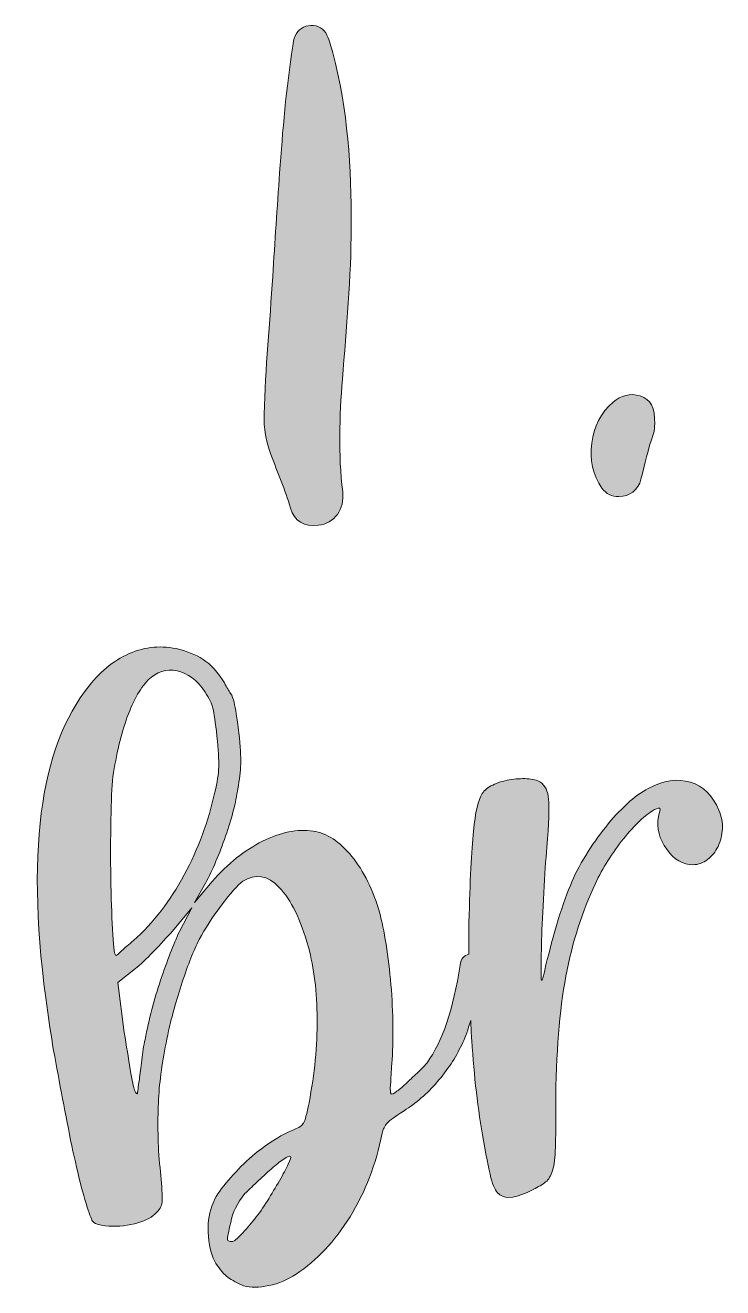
# Model space of a CAD drawing. Header units: inches. Extents: x 137 to 942, y -1027 to -54.
# Drawn here: x 469.9 to 653.4, y -386.3 to -53.9 of the extents above; entities that cross this region are included whole.
import ezdxf

# ---------------------------------------------------------------- set-up
doc = ezdxf.new("R2010")
doc.units = ezdxf.units.IN
doc.header["$MEASUREMENT"] = 0
doc.layers.add('Layer 1', color=7, linetype='Continuous')

# ---------------------------------------------------------------- blocks, each defined once
blk = doc.blocks.new('block 2')
at = {"layer": 'Layer 1', "true_color": 0xffffff}
h = blk.add_hatch(color=7, dxfattribs=at)
h.dxf.hatch_style = 2
edge = h.paths.add_edge_path()
edge.add_spline(control_points=[(539.66, -181.04), (540.64, -184.51), (543.38, -186), (546.96, -185.56), (551.25, -185.03), (553.98, -181.38), (553.41, -176.73), (552.19, -166.84), (552.56, -156.95), (553.33, -147.06), (554.38, -133.69), (555.61, -120.33), (555.65, -106.9), (555.71, -91.47), (554.8, -76.14), (550.78, -61.14), (550.36, -59.57), (549.93, -57.97), (549.26, -56.5), (548.48, -54.77), (546.98, -53.89), (545.04, -53.95), (543.1, -54.01), (541.76, -55), (540.89, -56.69), (540.45, -57.55), (540.38, -58.47), (540.24, -59.4), (538.56, -70.47), (537.58, -81.62), (536.8, -92.78), (536.17, -101.86), (535.54, -110.93), (534.99, -120.01), (534.24, -132.11), (533.07, -144.19), (532.71, -156.32), (532.59, -160), (533.28, -163.49), (534.52, -166.92), (536.23, -171.63), (538.28, -176.2), (539.66, -181.04)], knot_values=[0, 0, 0, 0, 1, 1, 1, 2, 2, 2, 3, 3, 3, 4, 4, 4, 5, 5, 5, 6, 6, 6, 7, 7, 7, 8, 8, 8, 9, 9, 9, 10, 10, 10, 11, 11, 11, 12, 12, 12, 13, 13, 13, 14, 14, 14, 14], degree=3, periodic=1)
h = blk.add_hatch(color=7, dxfattribs=at)
h.dxf.hatch_style = 2
edge = h.paths.add_edge_path()
edge.add_spline(control_points=[(626.07, -178.01), (628.99, -177.95), (631.17, -176.39), (631.91, -173.42), (632.89, -169.47), (633.74, -165.49), (635.15, -161.64), (635.54, -160.58), (635.48, -159.35), (635.53, -158.96), (635.61, -154.49), (634.44, -152.35), (631.7, -151.49), (629.03, -150.66), (626.68, -151.38), (624.55, -153.15), (618.25, -158.37), (616.86, -169.09), (621.63, -175.75), (622.75, -177.31), (624.17, -178.06), (626.07, -178.01)], knot_values=[0, 0, 0, 0, 1, 1, 1, 2, 2, 2, 3, 3, 3, 4, 4, 4, 5, 5, 5, 6, 6, 6, 7, 7, 7, 7], degree=3, periodic=1)
h = blk.add_hatch(color=7, dxfattribs=at)
h.dxf.hatch_style = 2
edge = h.paths.add_edge_path()
edge.add_spline(control_points=[(478.48, -330.19), (479.29, -334.46), (480.1, -338.67), (480.9, -342.85), (481.7, -347.03), (482.52, -350.93), (483.36, -354.57), (484.19, -358.21), (485.03, -361.41), (485.86, -364.16), (486.67, -366.74), (487.23, -368.27), (487.55, -368.77), (487.87, -369.27), (488.66, -369.63), (489.93, -369.85), (492.46, -370.29), (495.03, -370.23), (497.64, -369.69), (500.24, -369.14), (502.2, -368.35), (503.51, -367.32), (504.82, -366.3), (505.59, -365.23), (505.83, -364.14), (505.97, -363.77), (505.95, -362.31), (505.76, -359.76), (505.57, -357.2), (505.32, -354.43), (505, -351.45), (504.69, -345.27), (504.71, -339.71), (505.07, -334.79), (505.43, -329.87), (506.27, -324.5), (507.6, -318.67), (508.43, -314.85), (509.62, -310.59), (511.16, -305.9), (512.69, -301.2), (514.2, -297.45), (515.67, -294.62), (517.14, -291.8), (519.08, -288.8), (521.5, -285.61), (523.91, -282.42), (525.76, -280.31), (527.08, -279.28), (530.4, -277.15), (533.61, -277.69), (536.71, -280.91), (539.81, -284.13), (542.37, -289.36), (544.39, -296.6), (545.87, -302.12), (546.64, -308.44), (546.69, -315.53), (546.74, -322.63), (546.02, -329.99), (544.54, -337.61), (543.96, -340.51), (543.48, -342.29), (543.11, -342.95), (542.74, -343.62), (541.87, -344.2), (540.5, -344.7), (538.3, -345.65), (536.03, -346.91), (533.72, -348.49), (531.4, -350.07), (529.28, -351.81), (527.35, -353.71), (525.43, -355.6), (523.68, -357.52), (522.11, -359.46), (520.54, -361.41), (519.49, -363.21), (518.96, -364.86), (518.14, -367.08), (517.84, -369.74), (518.09, -372.82), (518.33, -375.9), (518.98, -378.27), (520.05, -379.93), (521.12, -381.59), (522.18, -382.81), (523.24, -383.58), (524.3, -384.36), (525.67, -385.1), (527.34, -385.81), (529.17, -386.32), (531.39, -386.3), (534, -385.76), (536.6, -385.21), (538.98, -384.2), (541.13, -382.72), (546.6, -379.12), (551.34, -374.08), (555.35, -367.61), (559.36, -361.14), (562.17, -353.82), (563.78, -345.66), (564.02, -344.57), (564.46, -343.68), (565.09, -342.99), (565.73, -342.3), (567.21, -341.21), (569.54, -339.71), (572.7, -337.77), (575.62, -335.24), (578.31, -332.11), (580.99, -328.98), (583.13, -325.73), (584.72, -322.36), (585.45, -320.87), (586.14, -319.06), (586.8, -316.95), (586.9, -316.62), (586.99, -316.29), (587.09, -315.96), (587.17, -317.75), (587.26, -319.54), (587.37, -321.26), (587.96, -330.52), (588.99, -339.3), (590.46, -347.59), (591.37, -352.71), (592.1, -356.23), (592.64, -358.17), (593.19, -360.11), (593.9, -361.34), (594.79, -361.86), (596.38, -363.09), (599.29, -362.63), (603.52, -360.48), (604.92, -359.77), (606.02, -359.1), (606.82, -358.47), (607.61, -357.85), (608.22, -356.83), (608.65, -355.42), (609.08, -354), (609.33, -351.97), (609.4, -349.32), (609.47, -346.67), (609.5, -342.96), (609.46, -338.19), (609.55, -324.6), (610.45, -313.29), (612.15, -304.27), (613.86, -295.26), (616.45, -287.12), (619.94, -279.85), (621.85, -275.78), (624.3, -271.88), (627.28, -268.15), (630.26, -264.42), (632.98, -261.85), (635.44, -260.42), (636.32, -260.06), (636.8, -259.97), (636.9, -260.14), (636.98, -260.32), (636.86, -261.03), (636.51, -262.26), (636, -265.27), (636.72, -268.14), (638.69, -270.86), (640.64, -273.59), (642.95, -274.94), (645.6, -274.92), (647.01, -274.91), (648.29, -274.46), (649.43, -273.57), (650.57, -272.68), (651.49, -271.53), (652.19, -270.11), (652.88, -268.69), (653.27, -267.15), (653.35, -265.47), (653.43, -263.79), (653.11, -262.16), (652.39, -260.57), (650.78, -256.7), (648.29, -254.24), (644.93, -253.2), (641.56, -252.17), (637.86, -252.72), (633.81, -254.87), (632.05, -255.76), (630.21, -257.1), (628.28, -258.88), (626.34, -260.66), (624.46, -262.7), (622.62, -265), (620.78, -267.31), (619.03, -269.8), (617.38, -272.46), (615.71, -275.11), (614.37, -277.77), (613.32, -280.43), (612.1, -283.26), (610.89, -286.76), (609.68, -290.91), (608.47, -295.07), (607.44, -299.01), (606.58, -302.72), (606.07, -305.02), (605.76, -305.82), (605.67, -305.11), (605.58, -304.41), (605.6, -300.96), (605.73, -294.78), (605.89, -291.25), (606.08, -287.1), (606.32, -282.33), (606.55, -277.56), (606.83, -273.58), (607.16, -270.4), (607.65, -264.04), (607.8, -259.81), (607.61, -257.69), (607.42, -255.57), (606.7, -254.08), (605.46, -253.2), (604.57, -252.67), (603.38, -252.38), (601.88, -252.29), (600.38, -252.22), (598.84, -252.31), (597.25, -252.59), (595.66, -252.87), (594.21, -253.32), (592.89, -253.94), (591.57, -254.57), (590.65, -255.33), (590.12, -256.21), (589.07, -257.81), (588.3, -261.12), (587.8, -266.16), (587.3, -271.2), (586.92, -279.19), (586.63, -290.14), (586.61, -292.99), (586.61, -295.78), (586.63, -298.5), (585.26, -298.77), (584.47, -299.7), (584.33, -301.36), (582.55, -312.92), (579.65, -321.49), (575.64, -327.07), (575.17, -327.65), (574.41, -328.45), (573.36, -329.45), (572.31, -330.45), (571.31, -331.4), (570.34, -332.3), (569.37, -333.2), (568.47, -333.97), (567.65, -334.59), (566.83, -335.21), (566.32, -335.44), (566.13, -335.28), (565.93, -335.13), (565.89, -334.29), (565.99, -332.77), (566.1, -331.25), (566.21, -329.42), (566.33, -327.27), (566.56, -324.41), (566.65, -321.15), (566.62, -317.52), (566.58, -313.88), (566.41, -310.21), (566.1, -306.52), (565.79, -302.82), (565.36, -299.27), (564.82, -295.87), (564.28, -292.46), (563.72, -289.72), (563.14, -287.66), (561.43, -281.63), (558.98, -276.65), (555.81, -272.73), (552.63, -268.81), (549.24, -266.6), (545.64, -266.1), (541.49, -265.48), (537.05, -266.35), (532.34, -268.72), (527.62, -271.1), (523.2, -274.64), (519.09, -279.34), (519.09, -279.34), (514.36, -284.91), (514.36, -284.91), (514.36, -284.91), (517.28, -279.8), (517.28, -279.8), (519.2, -276.22), (520.98, -272.08), (522.6, -267.37), (524.23, -262.67), (525.29, -258.52), (525.79, -254.91), (526.24, -252.56), (526.5, -250.4), (526.56, -248.43), (526.61, -246.48), (526.45, -243.74), (526.08, -240.23), (525.85, -238.12), (525.62, -236.46), (525.41, -235.24), (525.18, -234.02), (524.98, -232.98), (524.8, -232.11), (524.62, -231.24), (524.31, -230.47), (523.89, -229.81), (523.46, -229.15), (522.92, -228.23), (522.26, -227.05), (520.53, -224.22), (518.67, -222.16), (516.67, -220.86), (514.66, -219.57), (512.3, -218.63), (509.57, -218.03), (505.03, -217.1), (500.65, -217.66), (496.43, -219.71), (492.21, -221.76), (488.56, -224.99), (485.49, -229.41), (472.91, -246.21), (469.86, -275.67), (476.34, -317.77), (476.95, -321.79), (477.66, -325.93), (478.48, -330.19)], knot_values=[0, 0, 0, 0, 1, 1, 1, 2, 2, 2, 3, 3, 3, 4, 4, 4, 5, 5, 5, 6, 6, 6, 7, 7, 7, 8, 8, 8, 9, 9, 9, 10, 10, 10, 11, 11, 11, 12, 12, 12, 13, 13, 13, 14, 14, 14, 15, 15, 15, 16, 16, 16, 17, 17, 17, 18, 18, 18, 19, 19, 19, 20, 20, 20, 21, 21, 21, 22, 22, 22, 23, 23, 23, 24, 24, 24, 25, 25, 25, 26, 26, 26, 27, 27, 27, 28, 28, 28, 29, 29, 29, 30, 30, 30, 31, 31, 31, 32, 32, 32, 33, 33, 33, 34, 34, 34, 35, 35, 35, 36, 36, 36, 37, 37, 37, 38, 38, 38, 39, 39, 39, 40, 40, 40, 41, 41, 41, 42, 42, 42, 43, 43, 43, 44, 44, 44, 45, 45, 45, 46, 46, 46, 47, 47, 47, 48, 48, 48, 49, 49, 49, 50, 50, 50, 51, 51, 51, 52, 52, 52, 53, 53, 53, 54, 54, 54, 55, 55, 55, 56, 56, 56, 57, 57, 57, 58, 58, 58, 59, 59, 59, 60, 60, 60, 61, 61, 61, 62, 62, 62, 63, 63, 63, 64, 64, 64, 65, 65, 65, 66, 66, 66, 67, 67, 67, 68, 68, 68, 69, 69, 69, 70, 70, 70, 71, 71, 71, 72, 72, 72, 73, 73, 73, 74, 74, 74, 75, 75, 75, 76, 76, 76, 77, 77, 77, 78, 78, 78, 79, 79, 79, 80, 80, 80, 81, 81, 81, 82, 82, 82, 83, 83, 83, 84, 84, 84, 85, 85, 85, 86, 86, 86, 87, 87, 87, 88, 88, 88, 89, 89, 89, 90, 90, 90, 91, 91, 91, 92, 92, 92, 93, 93, 93, 94, 94, 94, 95, 95, 95, 96, 96, 96, 97, 97, 97, 98, 98, 98, 99, 99, 99, 100, 100, 100, 101, 101, 101, 102, 102, 102, 103, 103, 103, 104, 104, 104, 105, 105, 105, 106, 106, 106, 107, 107, 107, 108, 108, 108, 109, 109, 109, 110, 110, 110, 111, 111, 111, 112, 112, 112, 113, 113, 113, 114, 114, 114, 114], degree=3, periodic=1)
edge = h.paths.add_edge_path()
edge.add_spline(control_points=[(539.08, -353.78), (538.5, -355), (537.73, -356.45), (536.76, -358.15), (535.78, -359.86), (534.73, -361.61), (533.59, -363.42), (532.46, -365.23), (531.34, -366.82), (530.24, -368.18), (528.99, -369.74), (527.8, -371.1), (526.69, -372.29), (525.57, -373.48), (524.84, -374.09), (524.49, -374.13), (523.61, -374.22), (523.15, -374.05), (523.1, -373.61), (523.05, -373.17), (523.33, -371.68), (523.95, -369.12), (524.38, -366.59), (525.62, -364.06), (527.66, -361.53), (528.46, -360.74), (529.51, -359.73), (530.8, -358.53), (532.09, -357.32), (533.34, -356.17), (534.56, -355.06), (535.77, -353.96), (536.88, -353.08), (537.87, -352.44), (538.87, -351.8), (539.46, -351.56), (539.66, -351.72), (539.85, -351.87), (539.66, -352.56), (539.08, -353.78)], knot_values=[0, 0, 0, 0, 1, 1, 1, 2, 2, 2, 3, 3, 3, 4, 4, 4, 5, 5, 5, 6, 6, 6, 7, 7, 7, 8, 8, 8, 9, 9, 9, 10, 10, 10, 11, 11, 11, 12, 12, 12, 13, 13, 13, 13], degree=3, periodic=1)
edge = h.paths.add_edge_path()
edge.add_spline(control_points=[(510.44, -292.52), (508.87, -295.89), (507.22, -300.15), (505.49, -305.31), (503.77, -310.47), (502.4, -315.68), (501.39, -320.93), (501.04, -322.57), (500.75, -324.38), (500.52, -326.36), (500.29, -328.34), (500.08, -330.04), (499.89, -331.48), (499.59, -333.65), (499.42, -334.86), (499.36, -335.14), (499.3, -335.41), (499.05, -335.13), (498.61, -334.29), (498.36, -333.61), (497.99, -331.78), (497.49, -328.81), (497, -325.85), (496.48, -322.62), (495.93, -319.12), (495.93, -319.12), (494.25, -305.98), (494.25, -305.98), (494.25, -305.98), (498.85, -302.29), (498.85, -302.29), (500.15, -301.27), (501.74, -299.76), (503.63, -297.78), (505.52, -295.81), (507.17, -294.03), (508.59, -292.46), (508.59, -292.46), (513.71, -286.31), (513.71, -286.31), (513.71, -286.31), (510.44, -292.52), (510.44, -292.52)], knot_values=[0, 0, 0, 0, 1, 1, 1, 2, 2, 2, 3, 3, 3, 4, 4, 4, 5, 5, 5, 6, 6, 6, 7, 7, 7, 8, 8, 8, 9, 9, 9, 10, 10, 10, 11, 11, 11, 12, 12, 12, 13, 13, 13, 14, 14, 14, 14], degree=3, periodic=1)
edge = h.paths.add_edge_path()
edge.add_spline(control_points=[(492.36, -264.9), (492.43, -259.74), (492.58, -255.73), (492.8, -252.86), (493.58, -246.92), (494.79, -241.59), (496.41, -236.89), (498.04, -232.19), (499.96, -228.65), (502.2, -226.28), (504.45, -224.09), (506.98, -223.28), (509.8, -223.86), (512.61, -224.45), (515.08, -226.32), (517.19, -229.46), (518.26, -231.13), (518.94, -232.56), (519.25, -233.77), (519.56, -234.98), (519.91, -237.43), (520.31, -241.12), (520.69, -244.63), (520.84, -247.32), (520.78, -249.19), (520.71, -251.06), (520.37, -253.27), (519.76, -255.82), (518.09, -263.46), (515.41, -270.72), (511.71, -277.6), (508.01, -284.48), (503.57, -290.24), (498.39, -294.88), (497.07, -295.92), (496.02, -296.83), (495.22, -297.62), (494.41, -298.42), (493.92, -298.83), (493.75, -298.85), (493.4, -298.88), (493.11, -297.05), (492.89, -293.34), (492.67, -289.64), (492.51, -285.26), (492.41, -280.21), (492.31, -275.16), (492.3, -270.06), (492.36, -264.9)], knot_values=[0, 0, 0, 0, 1, 1, 1, 2, 2, 2, 3, 3, 3, 4, 4, 4, 5, 5, 5, 6, 6, 6, 7, 7, 7, 8, 8, 8, 9, 9, 9, 10, 10, 10, 11, 11, 11, 12, 12, 12, 13, 13, 13, 14, 14, 14, 15, 15, 15, 16, 16, 16, 16], degree=3, periodic=1)
at = {"layer": 'Layer 1', "lineweight": 0}
for points, knots in [([(539.66, -181.04), (540.64, -184.51), (543.38, -186), (546.96, -185.56), (551.25, -185.03), (553.98, -181.38), (553.41, -176.73), (552.19, -166.84), (552.56, -156.95), (553.33, -147.06), (554.38, -133.69), (555.61, -120.33), (555.65, -106.9), (555.71, -91.47), (554.8, -76.14), (550.78, -61.14), (550.36, -59.57), (549.93, -57.97), (549.26, -56.5), (548.48, -54.77), (546.98, -53.89), (545.04, -53.95), (543.1, -54.01), (541.76, -55), (540.89, -56.69), (540.45, -57.55), (540.38, -58.47), (540.24, -59.4), (538.56, -70.47), (537.58, -81.62), (536.8, -92.78), (536.17, -101.86), (535.54, -110.93), (534.99, -120.01), (534.24, -132.11), (533.07, -144.19), (532.71, -156.32), (532.59, -160), (533.28, -163.49), (534.52, -166.92), (536.23, -171.63), (538.28, -176.2), (539.66, -181.04)], [0, 0, 0, 0, 1, 1, 1, 2, 2, 2, 3, 3, 3, 4, 4, 4, 5, 5, 5, 6, 6, 6, 7, 7, 7, 8, 8, 8, 9, 9, 9, 10, 10, 10, 11, 11, 11, 12, 12, 12, 13, 13, 13, 14, 14, 14, 14]), ([(626.07, -178.01), (628.99, -177.95), (631.17, -176.39), (631.91, -173.42), (632.89, -169.47), (633.74, -165.49), (635.15, -161.64), (635.54, -160.58), (635.48, -159.35), (635.53, -158.96), (635.61, -154.49), (634.44, -152.35), (631.7, -151.49), (629.03, -150.66), (626.68, -151.38), (624.55, -153.15), (618.25, -158.37), (616.86, -169.09), (621.63, -175.75), (622.75, -177.31), (624.17, -178.06), (626.07, -178.01)], [0, 0, 0, 0, 1, 1, 1, 2, 2, 2, 3, 3, 3, 4, 4, 4, 5, 5, 5, 6, 6, 6, 7, 7, 7, 7]), ([(478.48, -330.19), (479.29, -334.46), (480.1, -338.67), (480.9, -342.85), (481.7, -347.03), (482.52, -350.93), (483.36, -354.57), (484.19, -358.21), (485.03, -361.41), (485.86, -364.16), (486.67, -366.74), (487.23, -368.27), (487.55, -368.77), (487.87, -369.27), (488.66, -369.63), (489.93, -369.85), (492.46, -370.29), (495.03, -370.23), (497.64, -369.69), (500.24, -369.14), (502.2, -368.35), (503.51, -367.32), (504.82, -366.3), (505.59, -365.23), (505.83, -364.14), (505.97, -363.77), (505.95, -362.31), (505.76, -359.76), (505.57, -357.2), (505.32, -354.43), (505, -351.45), (504.69, -345.27), (504.71, -339.71), (505.07, -334.79), (505.43, -329.87), (506.27, -324.5), (507.6, -318.67), (508.43, -314.85), (509.62, -310.59), (511.16, -305.9), (512.69, -301.2), (514.2, -297.45), (515.67, -294.62), (517.14, -291.8), (519.08, -288.8), (521.5, -285.61), (523.91, -282.42), (525.76, -280.31), (527.08, -279.28), (530.4, -277.15), (533.61, -277.69), (536.71, -280.91), (539.81, -284.13), (542.37, -289.36), (544.39, -296.6), (545.87, -302.12), (546.64, -308.44), (546.69, -315.53), (546.74, -322.63), (546.02, -329.99), (544.54, -337.61), (543.96, -340.51), (543.48, -342.29), (543.11, -342.95), (542.74, -343.62), (541.87, -344.2), (540.5, -344.7), (538.3, -345.65), (536.03, -346.91), (533.72, -348.49), (531.4, -350.07), (529.28, -351.81), (527.35, -353.71), (525.43, -355.6), (523.68, -357.52), (522.11, -359.46), (520.54, -361.41), (519.49, -363.21), (518.96, -364.86), (518.14, -367.08), (517.84, -369.74), (518.09, -372.82), (518.33, -375.9), (518.98, -378.27), (520.05, -379.93), (521.12, -381.59), (522.18, -382.81), (523.24, -383.58), (524.3, -384.36), (525.67, -385.1), (527.34, -385.81), (529.17, -386.32), (531.39, -386.3), (534, -385.76), (536.6, -385.21), (538.98, -384.2), (541.13, -382.72), (546.6, -379.12), (551.34, -374.08), (555.35, -367.61), (559.36, -361.14), (562.17, -353.82), (563.78, -345.66), (564.02, -344.57), (564.46, -343.68), (565.09, -342.99), (565.73, -342.3), (567.21, -341.21), (569.54, -339.71), (572.7, -337.77), (575.62, -335.24), (578.31, -332.11), (580.99, -328.98), (583.13, -325.73), (584.72, -322.36), (585.45, -320.87), (586.14, -319.06), (586.8, -316.95), (586.9, -316.62), (586.99, -316.29), (587.09, -315.96), (587.17, -317.75), (587.26, -319.54), (587.37, -321.26), (587.96, -330.52), (588.99, -339.3), (590.46, -347.59), (591.37, -352.71), (592.1, -356.23), (592.64, -358.17), (593.19, -360.11), (593.9, -361.34), (594.79, -361.86), (596.38, -363.09), (599.29, -362.63), (603.52, -360.48), (604.92, -359.77), (606.02, -359.1), (606.82, -358.47), (607.61, -357.85), (608.22, -356.83), (608.65, -355.42), (609.08, -354), (609.33, -351.97), (609.4, -349.32), (609.47, -346.67), (609.5, -342.96), (609.46, -338.19), (609.55, -324.6), (610.45, -313.29), (612.15, -304.27), (613.86, -295.26), (616.45, -287.12), (619.94, -279.85), (621.85, -275.78), (624.3, -271.88), (627.28, -268.15), (630.26, -264.42), (632.98, -261.85), (635.44, -260.42), (636.32, -260.06), (636.8, -259.97), (636.9, -260.14), (636.98, -260.32), (636.86, -261.03), (636.51, -262.26), (636, -265.27), (636.72, -268.14), (638.69, -270.86), (640.64, -273.59), (642.95, -274.94), (645.6, -274.92), (647.01, -274.91), (648.29, -274.46), (649.43, -273.57), (650.57, -272.68), (651.49, -271.53), (652.19, -270.11), (652.88, -268.69), (653.27, -267.15), (653.35, -265.47), (653.43, -263.79), (653.11, -262.16), (652.39, -260.57), (650.78, -256.7), (648.29, -254.24), (644.93, -253.2), (641.56, -252.17), (637.86, -252.72), (633.81, -254.87), (632.05, -255.76), (630.21, -257.1), (628.28, -258.88), (626.34, -260.66), (624.46, -262.7), (622.62, -265), (620.78, -267.31), (619.03, -269.8), (617.38, -272.46), (615.71, -275.11), (614.37, -277.77), (613.32, -280.43), (612.1, -283.26), (610.89, -286.76), (609.68, -290.91), (608.47, -295.07), (607.44, -299.01), (606.58, -302.72), (606.07, -305.02), (605.76, -305.82), (605.67, -305.11), (605.58, -304.41), (605.6, -300.96), (605.73, -294.78), (605.89, -291.25), (606.08, -287.1), (606.32, -282.33), (606.55, -277.56), (606.83, -273.58), (607.16, -270.4), (607.65, -264.04), (607.8, -259.81), (607.61, -257.69), (607.42, -255.57), (606.7, -254.08), (605.46, -253.2), (604.57, -252.67), (603.38, -252.38), (601.88, -252.29), (600.38, -252.22), (598.84, -252.31), (597.25, -252.59), (595.66, -252.87), (594.21, -253.32), (592.89, -253.94), (591.57, -254.57), (590.65, -255.33), (590.12, -256.21), (589.07, -257.81), (588.3, -261.12), (587.8, -266.16), (587.3, -271.2), (586.92, -279.19), (586.63, -290.14), (586.61, -292.99), (586.61, -295.78), (586.63, -298.5), (585.26, -298.77), (584.47, -299.7), (584.33, -301.36), (582.55, -312.92), (579.65, -321.49), (575.64, -327.07), (575.17, -327.65), (574.41, -328.45), (573.36, -329.45), (572.31, -330.45), (571.31, -331.4), (570.34, -332.3), (569.37, -333.2), (568.47, -333.97), (567.65, -334.59), (566.83, -335.21), (566.32, -335.44), (566.13, -335.28), (565.93, -335.13), (565.89, -334.29), (565.99, -332.77), (566.1, -331.25), (566.21, -329.42), (566.33, -327.27), (566.56, -324.41), (566.65, -321.15), (566.62, -317.52), (566.58, -313.88), (566.41, -310.21), (566.1, -306.52), (565.79, -302.82), (565.36, -299.27), (564.82, -295.87), (564.28, -292.46), (563.72, -289.72), (563.14, -287.66), (561.43, -281.63), (558.98, -276.65), (555.81, -272.73), (552.63, -268.81), (549.24, -266.6), (545.64, -266.1), (541.49, -265.48), (537.05, -266.35), (532.34, -268.72), (527.62, -271.1), (523.2, -274.64), (519.09, -279.34), (519.09, -279.34), (514.36, -284.91), (514.36, -284.91), (514.36, -284.91), (517.28, -279.8), (517.28, -279.8), (519.2, -276.22), (520.98, -272.08), (522.6, -267.37), (524.23, -262.67), (525.29, -258.52), (525.79, -254.91), (526.24, -252.56), (526.5, -250.4), (526.56, -248.43), (526.61, -246.48), (526.45, -243.74), (526.08, -240.23), (525.85, -238.12), (525.62, -236.46), (525.41, -235.24), (525.18, -234.02), (524.98, -232.98), (524.8, -232.11), (524.62, -231.24), (524.31, -230.47), (523.89, -229.81), (523.46, -229.15), (522.92, -228.23), (522.26, -227.05), (520.53, -224.22), (518.67, -222.16), (516.67, -220.86), (514.66, -219.57), (512.3, -218.63), (509.57, -218.03), (505.03, -217.1), (500.65, -217.66), (496.43, -219.71), (492.21, -221.76), (488.56, -224.99), (485.49, -229.41), (472.91, -246.21), (469.86, -275.67), (476.34, -317.77), (476.95, -321.79), (477.66, -325.93), (478.48, -330.19)], [0, 0, 0, 0, 1, 1, 1, 2, 2, 2, 3, 3, 3, 4, 4, 4, 5, 5, 5, 6, 6, 6, 7, 7, 7, 8, 8, 8, 9, 9, 9, 10, 10, 10, 11, 11, 11, 12, 12, 12, 13, 13, 13, 14, 14, 14, 15, 15, 15, 16, 16, 16, 17, 17, 17, 18, 18, 18, 19, 19, 19, 20, 20, 20, 21, 21, 21, 22, 22, 22, 23, 23, 23, 24, 24, 24, 25, 25, 25, 26, 26, 26, 27, 27, 27, 28, 28, 28, 29, 29, 29, 30, 30, 30, 31, 31, 31, 32, 32, 32, 33, 33, 33, 34, 34, 34, 35, 35, 35, 36, 36, 36, 37, 37, 37, 38, 38, 38, 39, 39, 39, 40, 40, 40, 41, 41, 41, 42, 42, 42, 43, 43, 43, 44, 44, 44, 45, 45, 45, 46, 46, 46, 47, 47, 47, 48, 48, 48, 49, 49, 49, 50, 50, 50, 51, 51, 51, 52, 52, 52, 53, 53, 53, 54, 54, 54, 55, 55, 55, 56, 56, 56, 57, 57, 57, 58, 58, 58, 59, 59, 59, 60, 60, 60, 61, 61, 61, 62, 62, 62, 63, 63, 63, 64, 64, 64, 65, 65, 65, 66, 66, 66, 67, 67, 67, 68, 68, 68, 69, 69, 69, 70, 70, 70, 71, 71, 71, 72, 72, 72, 73, 73, 73, 74, 74, 74, 75, 75, 75, 76, 76, 76, 77, 77, 77, 78, 78, 78, 79, 79, 79, 80, 80, 80, 81, 81, 81, 82, 82, 82, 83, 83, 83, 84, 84, 84, 85, 85, 85, 86, 86, 86, 87, 87, 87, 88, 88, 88, 89, 89, 89, 90, 90, 90, 91, 91, 91, 92, 92, 92, 93, 93, 93, 94, 94, 94, 95, 95, 95, 96, 96, 96, 97, 97, 97, 98, 98, 98, 99, 99, 99, 100, 100, 100, 101, 101, 101, 102, 102, 102, 103, 103, 103, 104, 104, 104, 105, 105, 105, 106, 106, 106, 107, 107, 107, 108, 108, 108, 109, 109, 109, 110, 110, 110, 111, 111, 111, 112, 112, 112, 113, 113, 113, 114, 114, 114, 114]), ([(492.36, -264.9), (492.43, -259.74), (492.58, -255.73), (492.8, -252.86), (493.58, -246.92), (494.79, -241.59), (496.41, -236.89), (498.04, -232.19), (499.96, -228.65), (502.2, -226.28), (504.45, -224.09), (506.98, -223.28), (509.8, -223.86), (512.61, -224.45), (515.08, -226.32), (517.19, -229.46), (518.26, -231.13), (518.94, -232.56), (519.25, -233.77), (519.56, -234.98), (519.91, -237.43), (520.31, -241.12), (520.69, -244.63), (520.84, -247.32), (520.78, -249.19), (520.71, -251.06), (520.37, -253.27), (519.76, -255.82), (518.09, -263.46), (515.41, -270.72), (511.71, -277.6), (508.01, -284.48), (503.57, -290.24), (498.39, -294.88), (497.07, -295.92), (496.02, -296.83), (495.22, -297.62), (494.41, -298.42), (493.92, -298.83), (493.75, -298.85), (493.4, -298.88), (493.11, -297.05), (492.89, -293.34), (492.67, -289.64), (492.51, -285.26), (492.41, -280.21), (492.31, -275.16), (492.3, -270.06), (492.36, -264.9)], [0, 0, 0, 0, 1, 1, 1, 2, 2, 2, 3, 3, 3, 4, 4, 4, 5, 5, 5, 6, 6, 6, 7, 7, 7, 8, 8, 8, 9, 9, 9, 10, 10, 10, 11, 11, 11, 12, 12, 12, 13, 13, 13, 14, 14, 14, 15, 15, 15, 16, 16, 16, 16]), ([(510.44, -292.52), (508.87, -295.89), (507.22, -300.15), (505.49, -305.31), (503.77, -310.47), (502.4, -315.68), (501.39, -320.93), (501.04, -322.57), (500.75, -324.38), (500.52, -326.36), (500.29, -328.34), (500.08, -330.04), (499.89, -331.48), (499.59, -333.65), (499.42, -334.86), (499.36, -335.14), (499.3, -335.41), (499.05, -335.13), (498.61, -334.29), (498.36, -333.61), (497.99, -331.78), (497.49, -328.81), (497, -325.85), (496.48, -322.62), (495.93, -319.12), (495.93, -319.12), (494.25, -305.98), (494.25, -305.98), (494.25, -305.98), (498.85, -302.29), (498.85, -302.29), (500.15, -301.27), (501.74, -299.76), (503.63, -297.78), (505.52, -295.81), (507.17, -294.03), (508.59, -292.46), (508.59, -292.46), (513.71, -286.31), (513.71, -286.31), (513.71, -286.31), (510.44, -292.52), (510.44, -292.52)], [0, 0, 0, 0, 1, 1, 1, 2, 2, 2, 3, 3, 3, 4, 4, 4, 5, 5, 5, 6, 6, 6, 7, 7, 7, 8, 8, 8, 9, 9, 9, 10, 10, 10, 11, 11, 11, 12, 12, 12, 13, 13, 13, 14, 14, 14, 14]), ([(539.08, -353.78), (538.5, -355), (537.73, -356.45), (536.76, -358.15), (535.78, -359.86), (534.73, -361.61), (533.59, -363.42), (532.46, -365.23), (531.34, -366.82), (530.24, -368.18), (528.99, -369.74), (527.8, -371.1), (526.69, -372.29), (525.57, -373.48), (524.84, -374.09), (524.49, -374.13), (523.61, -374.22), (523.15, -374.05), (523.1, -373.61), (523.05, -373.17), (523.33, -371.68), (523.95, -369.12), (524.38, -366.59), (525.62, -364.06), (527.66, -361.53), (528.46, -360.74), (529.51, -359.73), (530.8, -358.53), (532.09, -357.32), (533.34, -356.17), (534.56, -355.06), (535.77, -353.96), (536.88, -353.08), (537.87, -352.44), (538.87, -351.8), (539.46, -351.56), (539.66, -351.72), (539.85, -351.87), (539.66, -352.56), (539.08, -353.78)], [0, 0, 0, 0, 1, 1, 1, 2, 2, 2, 3, 3, 3, 4, 4, 4, 5, 5, 5, 6, 6, 6, 7, 7, 7, 8, 8, 8, 9, 9, 9, 10, 10, 10, 11, 11, 11, 12, 12, 12, 13, 13, 13, 13])]:
    blk.add_open_spline(points, degree=3, knots=knots, dxfattribs=at)

msp = doc.modelspace()

# ---------------------------------------------------------------- block references
at = {"layer": 'Layer 1'}
msp.add_blockref('block 2', (0, 0), dxfattribs=at)

doc.saveas('drawing.dxf')
